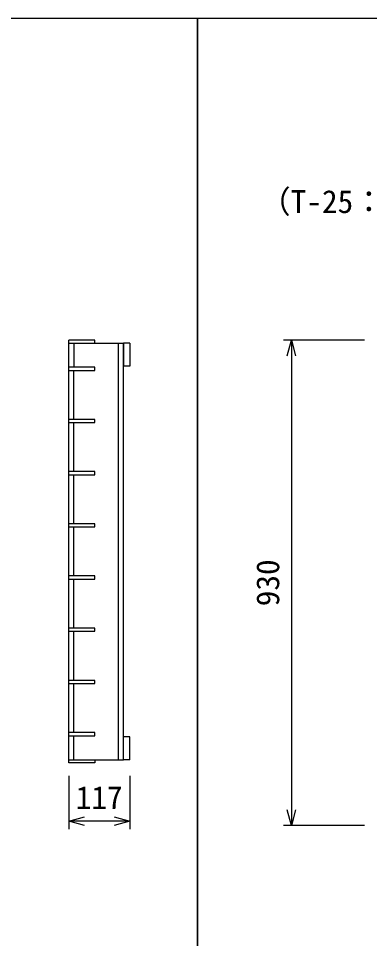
# Model space of a CAD drawing. Units: millimetres, scale not verified. Extents: x -33600 to 33600, y -11880 to 11880.
# Drawn here: x -15094 to -14421, y -6397 to -4634 of the extents above; entities that cross this region are included whole.
import ezdxf
from ezdxf.enums import TextEntityAlignment as Align

# ---------------------------------------------------------------- set-up
doc = ezdxf.new("R2010")
doc.units = ezdxf.units.MM
doc.header["$LTSCALE"] = 40
for name, color, linetype, lineweight in [('0-0_DIM', 7, 'Continuous', 25), ('0-2_HATCH', 6, 'Continuous', 25), ('0-6_TXT', 7, 'Continuous', 25)]:
    doc.layers.add(name, color=color, linetype=linetype, lineweight=lineweight)
doc.styles.add('ＭＳ ゴシック', font='')
doc.styles.get('ＭＳ ゴシック').set_extended_font_data('MS Gothic')

msp = doc.modelspace()

# ---------------------------------------------------------------- linework, layer by layer
at = {"layer": '0-0_DIM'}
for p, q in [((-14430.84, -5250.46), (-14585.84, -5250.46)), ((-14570.84, -5250.46), (-14570.84, -6180.46)), ((-14997.5, -6085.68), (-14997.5, -6187.27)), ((-14880.5, -6085.68), (-14880.5, -6187.27)), ((-14880.5, -6172.27), (-14997.5, -6172.27)), ((-14430.84, -6180.46), (-14585.84, -6180.46))]:
    msp.add_line(p, q, dxfattribs=at)
for points in [[(-14578.88, -5280.46), (-14570.84, -5250.46), (-14562.8, -5280.46)], [(-14562.8, -6150.46), (-14570.84, -6180.46), (-14578.88, -6150.46)], [(-14967.5, -6180.3), (-14997.5, -6172.27), (-14967.5, -6164.23)], [(-14910.5, -6164.23), (-14880.5, -6172.27), (-14910.5, -6180.3)]]:
    msp.add_lwpolyline(points, dxfattribs=at)
at = {"layer": '0-2_HATCH'}
for p, q in [((-14997.5, -6060.46), (-14997.5, -5250.46)), ((-14997.5, -5256.46), (-14892.5, -5256.46)), ((-14988, -5256.46), (-14988, -5302.46)), ((-14902, -6054.46), (-14902, -5256.46)), ((-14892.5, -6054.46), (-14892.5, -5256.46)), ((-14880.5, -5256.46), (-14892.5, -5256.46)), ((-14892.5, -5256.46), (-14892.5, -5300.46)), ((-14947.5, -5302.46), (-14997.5, -5302.46)), ((-14947.5, -5308.46), (-14947.5, -5302.46)), ((-14997.5, -5308.46), (-14947.5, -5308.46)), ((-14988, -5402.46), (-14988, -5308.46)), ((-14947.5, -5402.46), (-14997.5, -5402.46)), ((-14997.5, -5408.46), (-14947.5, -5408.46)), ((-14988, -5502.46), (-14988, -5408.46)), ((-14947.5, -5408.46), (-14947.5, -5402.46)), ((-14947.5, -5502.46), (-14997.5, -5502.46)), ((-14997.5, -5508.46), (-14947.5, -5508.46)), ((-14988, -5602.46), (-14988, -5508.46)), ((-14947.5, -5508.46), (-14947.5, -5502.46)), ((-14988, -5702.46), (-14988, -5608.46)), ((-14988, -5802.46), (-14988, -5708.46)), ((-14988, -5902.46), (-14988, -5808.46)), ((-14988, -6002.46), (-14988, -5908.46)), ((-14988, -6054.46), (-14988, -6008.46)), ((-14892.5, -6054.46), (-14892.5, -6010.46)), ((-14997.5, -6054.46), (-14892.5, -6054.46)), ((-14880.5, -6054.46), (-14892.5, -6054.46))]:
    msp.add_line(p, q, dxfattribs=at)
for points in [[(-14947.5, -5256.46), (-14947.5, -5250.46), (-14997.5, -5250.46)], [(-14880.5, -5256.46), (-14880.5, -5300.46), (-14892.5, -5300.46)], [(-14997.5, -5608.46), (-14947.5, -5608.46), (-14947.5, -5602.46), (-14997.5, -5602.46)], [(-14997.5, -5708.46), (-14947.5, -5708.46), (-14947.5, -5702.46), (-14997.5, -5702.46)], [(-14997.5, -5808.46), (-14947.5, -5808.46), (-14947.5, -5802.46), (-14997.5, -5802.46)], [(-14997.5, -5908.46), (-14947.5, -5908.46), (-14947.5, -5902.46), (-14997.5, -5902.46)], [(-14997.5, -6008.46), (-14947.5, -6008.46), (-14947.5, -6002.46), (-14997.5, -6002.46)], [(-14880.5, -6054.46), (-14880.5, -6010.46), (-14892.5, -6010.46)], [(-14947.5, -6054.46), (-14947.5, -6060.46), (-14997.5, -6060.46)]]:
    msp.add_lwpolyline(points, dxfattribs=at)
at = {"layer": '0-6_TXT'}
for points in [[(-16551.01, -8234.13), (-14751.01, -8234.13), (-14751.01, -4634.13), (-16551.01, -4634.13)], [(-14751.01, -8234.13), (-12951.01, -8234.13), (-12951.01, -4634.13), (-14751.01, -4634.13)]]:
    msp.add_lwpolyline(points, close=True, dxfattribs=at)

# ---------------------------------------------------------------- texts
at = {"layer": '0-0_DIM', "style": 'ＭＳ ゴシック'}
for s, p in [('（T-25：並目）', (-14631.98, -5020.27)), ('117', (-14984, -6162.27))]:
    msp.add_text(s, height=43.99, dxfattribs=at).set_placement(p, align=Align.BOTTOM_LEFT)
msp.add_text('930', height=43.99, rotation=90, dxfattribs=at).set_placement((-14580.84, -5760.46), align=Align.BOTTOM_LEFT)

doc.saveas('drawing.dxf')
